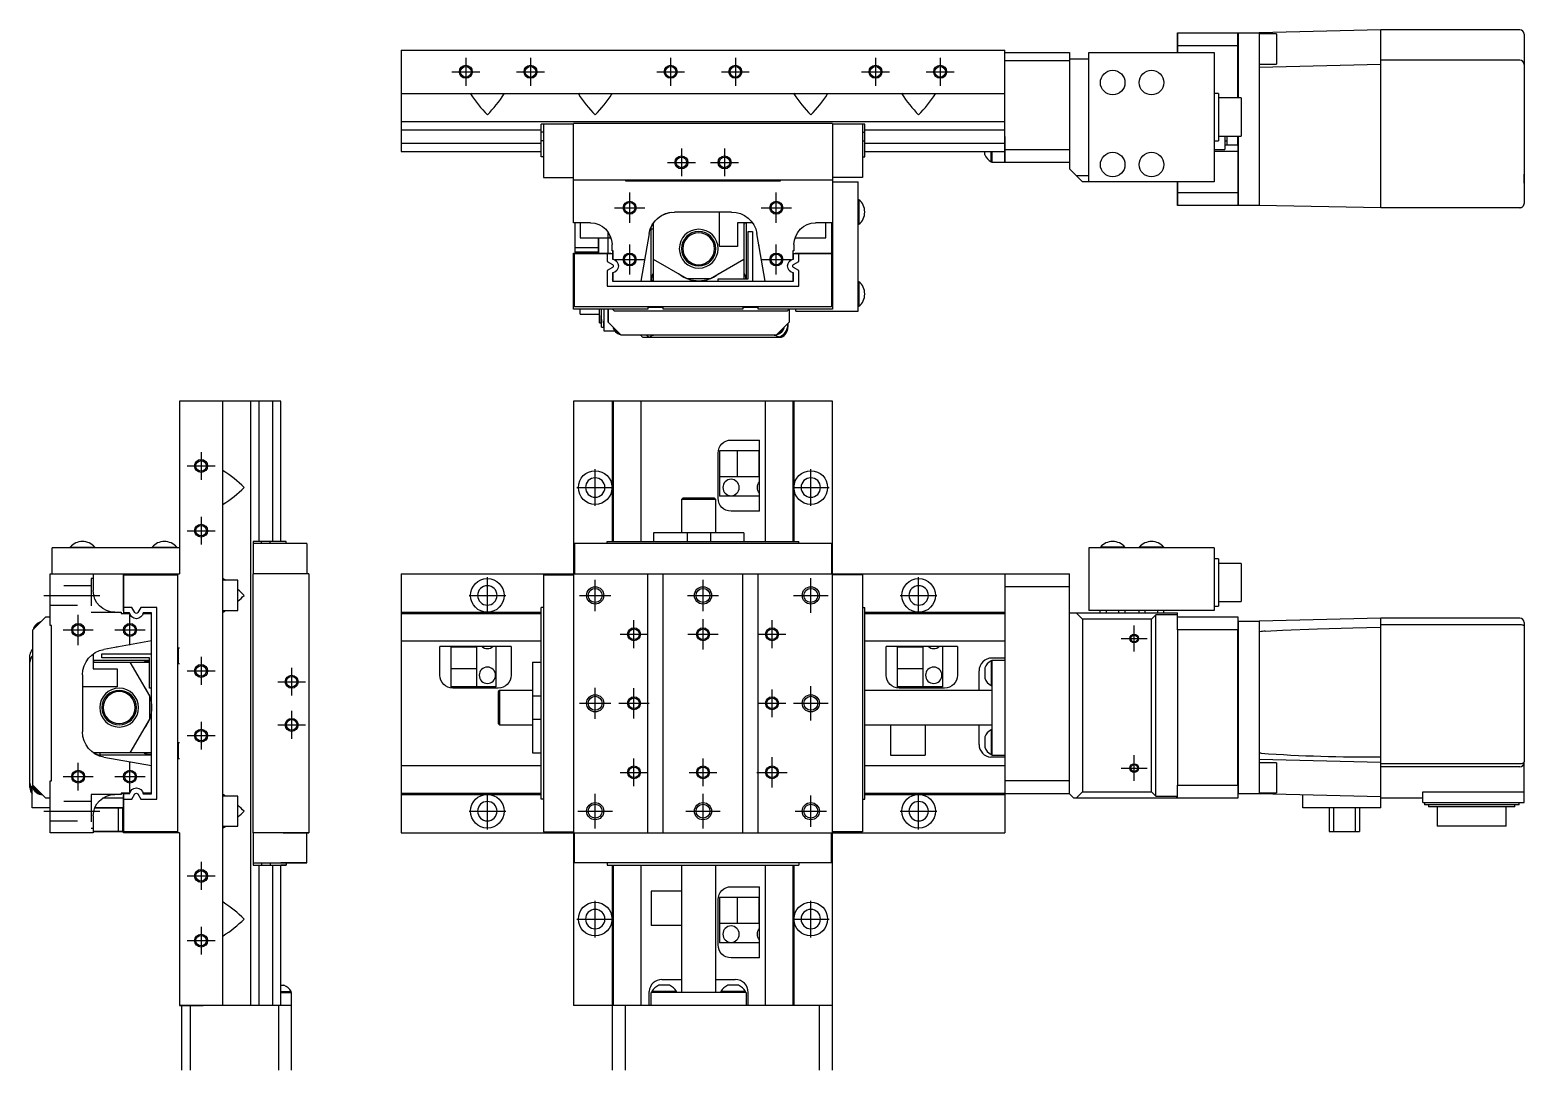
# Model space of a CAD drawing. Extents: x 0 to 713, y -8 to 446.
# Drawn here: x 0 to 346.5, y 205.3 to 446.3 of the extents above; entities that cross this region are included whole.
import ezdxf

# ---------------------------------------------------------------- set-up
doc = ezdxf.new("R2010")
doc.units = 0
doc.header["$LTSCALE"] = 0.5
doc.linetypes.add('CENTER', pattern=[50.8, 31.75, -6.35, 6.35, -6.35])
doc.linetypes.add('DASHED', pattern=[19.05, 12.7, -6.35])
for name, color, linetype in [('MSM_CENTER', 1, 'CENTER'), ('MSM_CONTINUOUS', 7, 'CONTINUOUS'), ('MSM_DASHED', 4, 'DASHED'), ('MSM_NARROW', 5, 'CONTINUOUS')]:
    doc.layers.add(name, color=color, linetype=linetype)

msp = doc.modelspace()

# ---------------------------------------------------------------- linework, layer by layer
at = {"layer": 'MSM_CENTER'}
for p, q in [((97.85, 436.62), (104.31, 436.62)), ((101.08, 439.85), (101.08, 433.4)), ((112.85, 436.62), (119.31, 436.62)), ((116.08, 439.85), (116.08, 433.4)), ((145.35, 436.62), (151.81, 436.62)), ((148.58, 439.85), (148.58, 433.4)), ((160.35, 436.62), (166.81, 436.62)), ((163.58, 439.85), (163.58, 433.4)), ((192.85, 436.62), (199.31, 436.62)), ((196.08, 439.85), (196.08, 433.4)), ((207.85, 436.62), (214.31, 436.62)), ((211.08, 439.85), (211.08, 433.4)), ((151.08, 418.85), (151.08, 412.4)), ((161.08, 418.85), (161.08, 412.4)), ((147.85, 415.62), (154.31, 415.62)), ((157.85, 415.62), (164.31, 415.62)), ((139.08, 401.62), (139.08, 408.62)), ((173.08, 401.62), (173.08, 408.62)), ((135.58, 405.12), (142.58, 405.12)), ((169.58, 405.12), (176.58, 405.12)), ((139.08, 389.62), (139.08, 396.62)), ((173.08, 389.62), (173.08, 396.62)), ((135.58, 393.12), (142.58, 393.12)), ((169.58, 393.12), (176.58, 393.12)), ((39.7, 348.51), (39.7, 342.05)), ((36.47, 345.28), (42.93, 345.28)), ((131.08, 336.03), (131.08, 344.53)), ((181.08, 336.03), (181.08, 344.53)), ((126.83, 340.28), (135.33, 340.28)), ((176.83, 340.28), (185.33, 340.28)), ((39.7, 333.51), (39.7, 327.05)), ((36.47, 330.28), (42.93, 330.28)), ((106.08, 311.03), (106.08, 319.53)), ((131.08, 311.66), (131.08, 318.9)), ((156.08, 311.66), (156.08, 318.9)), ((181.08, 311.28), (181.08, 319.28)), ((206.08, 311.03), (206.08, 319.53)), ((3.2, 315.28), (16.2, 315.28)), ((101.83, 315.28), (110.33, 315.28)), ((127.46, 315.28), (134.7, 315.28)), ((152.46, 315.28), (159.7, 315.28)), ((177.08, 315.28), (185.08, 315.28)), ((201.83, 315.28), (210.33, 315.28)), ((11.2, 303.78), (11.2, 310.78)), ((23.2, 303.78), (23.2, 310.78)), ((140.08, 303.05), (140.08, 309.51)), ((156.08, 302.78), (156.08, 309.78)), ((172.08, 303.05), (172.08, 309.51)), ((7.7, 307.28), (14.7, 307.28)), ((19.7, 307.28), (26.7, 307.28)), ((136.85, 306.28), (143.31, 306.28)), ((152.58, 306.28), (159.58, 306.28)), ((168.85, 306.28), (175.31, 306.28)), ((253.08, 305.28), (259.08, 305.28)), ((256.08, 302.28), (256.08, 308.28)), ((39.7, 301.01), (39.7, 294.55)), ((60.7, 298.51), (60.7, 292.05)), ((36.47, 297.78), (42.93, 297.78)), ((57.47, 295.28), (63.93, 295.28)), ((131.08, 286.66), (131.08, 293.9)), ((140.08, 286.78), (140.08, 293.78)), ((172.08, 287.05), (172.08, 293.51)), ((181.08, 286.28), (181.08, 294.28)), ((60.7, 288.51), (60.7, 282.05)), ((127.46, 290.28), (134.7, 290.28)), ((136.58, 290.28), (143.58, 290.28)), ((168.85, 290.28), (175.31, 290.28)), ((177.08, 290.28), (185.08, 290.28)), ((39.7, 286.01), (39.7, 279.55)), ((57.47, 285.28), (63.93, 285.28)), ((36.47, 282.78), (42.93, 282.78)), ((140.08, 271.05), (140.08, 277.51)), ((156.08, 271.05), (156.08, 277.51)), ((172.08, 270.78), (172.08, 277.78)), ((256.08, 272.28), (256.08, 278.28)), ((11.2, 270.05), (11.2, 276.51)), ((23.2, 269.78), (23.2, 276.78)), ((136.85, 274.28), (143.31, 274.28)), ((152.85, 274.28), (159.31, 274.28)), ((168.58, 274.28), (175.58, 274.28)), ((253.08, 275.28), (259.08, 275.28)), ((7.7, 273.28), (14.7, 273.28)), ((19.7, 273.28), (26.7, 273.28)), ((106.08, 261.03), (106.08, 269.53)), ((131.08, 261.28), (131.08, 269.28)), ((156.08, 261.28), (156.08, 269.28)), ((181.08, 261.66), (181.08, 268.9)), ((206.08, 261.03), (206.08, 269.53)), ((3.2, 265.28), (16.2, 265.28)), ((101.83, 265.28), (110.33, 265.28)), ((127.08, 265.28), (135.08, 265.28)), ((152.08, 265.28), (160.08, 265.28)), ((177.46, 265.28), (184.7, 265.28)), ((201.83, 265.28), (210.33, 265.28)), ((39.7, 253.51), (39.7, 247.05)), ((36.47, 250.28), (42.93, 250.28)), ((131.08, 236.03), (131.08, 244.53)), ((181.08, 236.03), (181.08, 244.53)), ((126.83, 240.28), (135.33, 240.28)), ((176.83, 240.28), (185.33, 240.28)), ((39.7, 238.51), (39.7, 232.05)), ((36.47, 235.28), (42.93, 235.28))]:
    msp.add_line(p, q, dxfattribs=at)
at = {"layer": 'MSM_CONTINUOUS'}
for p, q in [((266.08, 445.62), (266.08, 441.12)), ((266.08, 441.12), (266.08, 445.62)), ((266.08, 445.62), (280.08, 445.62)), ((280.08, 430.55), (280.08, 445.62)), ((280.08, 445.52), (280.18, 445.62)), ((280.18, 445.62), (280.18, 430.55)), ((280.18, 445.62), (285.08, 445.62)), ((313.28, 446.32), (285.08, 445.62)), ((285.08, 445.62), (285.08, 405.62)), ((289.08, 445.39), (285.08, 445.39)), ((289.08, 445.39), (289.08, 438.39)), ((313.28, 441.12), (313.28, 446.32)), ((345.48, 446.32), (313.28, 446.32)), ((346.48, 445.32), (346.48, 443.32)), ((86.08, 441.62), (226.08, 441.62)), ((86.08, 441.62), (86.08, 418.12)), ((226.08, 415.62), (226.08, 441.62)), ((226.08, 441.12), (241.08, 441.12)), ((241.08, 441.12), (241.08, 414.12)), ((245.58, 411.12), (245.58, 441.12)), ((245.58, 411.12), (245.58, 441.12)), ((245.58, 441.12), (274.58, 441.12)), ((280.08, 442.62), (266.08, 442.62)), ((274.58, 441.12), (274.58, 411.12)), ((289.08, 442.75), (289.08, 441.02)), ((313.28, 405.12), (313.28, 443.32)), ((346.48, 443.32), (346.48, 406.12)), ((241.08, 439.12), (226.08, 439.12)), ((241.08, 439.62), (245.58, 439.62)), ((285.08, 438.39), (289.08, 438.39)), ((313.28, 438.32), (285.08, 437.62)), ((345.48, 439.32), (313.28, 439.32)), ((86.08, 431.62), (226.08, 431.62)), ((102.34, 431.62), (102.18, 431.5)), ((109.82, 431.62), (109.98, 431.5)), ((127.34, 431.62), (127.18, 431.5)), ((134.82, 431.62), (134.98, 431.5)), ((177.34, 431.62), (177.18, 431.5)), ((184.82, 431.62), (184.98, 431.5)), ((202.34, 431.62), (202.18, 431.5)), ((209.82, 431.62), (209.98, 431.5)), ((226.08, 425.12), (226.08, 431.62)), ((275.58, 431.62), (274.58, 431.62)), ((275.58, 431.62), (275.58, 420.62)), ((280.88, 430.55), (275.58, 430.55)), ((280.88, 430.55), (280.88, 421.7)), ((86.08, 425.12), (226.08, 425.12)), ((86.08, 423.16), (118.58, 423.16)), ((118.58, 416.92), (118.58, 424.52)), ((126.08, 424.52), (118.58, 424.52)), ((119.08, 424.52), (119.08, 412.12)), ((186.08, 424.62), (126.08, 424.62)), ((126.08, 401.62), (126.08, 424.62)), ((186.08, 424.62), (186.08, 381.62)), ((193.58, 424.52), (186.08, 424.52)), ((193.08, 424.52), (193.08, 412.12)), ((193.58, 416.92), (193.58, 424.52)), ((193.58, 423.16), (226.08, 423.16)), ((226.08, 415.72), (226.08, 425.12)), ((86.08, 420.09), (118.58, 420.09)), ((119.08, 422.65), (118.58, 422.65)), ((119.08, 420.6), (118.58, 420.6)), ((193.08, 422.65), (193.58, 422.65)), ((193.08, 420.6), (193.58, 420.6)), ((193.58, 420.09), (226.08, 420.09)), ((226.08, 421.62), (226.08, 415.62)), ((274.58, 420.62), (275.58, 420.62)), ((275.58, 421.7), (280.88, 421.7)), ((277.08, 421.7), (277.08, 418.62)), ((277.08, 420.62), (277.58, 420.62)), ((277.08, 419.73), (280.08, 419.73)), ((277.58, 421.7), (277.58, 419.73)), ((280.08, 421.7), (280.08, 405.62)), ((280.08, 419.73), (280.08, 421.7)), ((280.18, 421.7), (280.18, 405.62)), ((86.08, 418.12), (118.58, 418.12)), ((119.08, 416.92), (118.58, 416.92)), ((193.08, 416.92), (193.58, 416.92)), ((193.58, 418.12), (226.08, 418.12)), ((221.43, 417.4), (221.43, 418.12)), ((222.88, 415.77), (222.88, 418.12)), ((222.88, 415.77), (223.08, 415.77)), ((223.08, 418.12), (223.08, 415.62)), ((223.08, 415.62), (223.08, 418.12)), ((226.08, 418.62), (241.08, 418.62)), ((274.58, 418.62), (277.08, 418.62)), ((280.08, 418.12), (274.58, 418.12)), ((241.08, 415.62), (223.08, 415.62)), ((241.08, 414.12), (244.08, 411.12)), ((242.58, 412.62), (245.58, 412.62)), ((346.48, 410.8), (346.48, 412.92)), ((119.08, 412.12), (126.08, 412.12)), ((126.08, 411.62), (186.08, 411.62)), ((138.08, 411.62), (138.08, 411.32)), ((138.08, 411.32), (174.08, 411.32)), ((138.33, 411.32), (138.33, 411.62)), ((140.83, 411.62), (140.83, 411.32)), ((169.33, 411.32), (169.33, 411.62)), ((171.83, 411.62), (171.83, 411.32)), ((174.08, 411.32), (174.08, 411.62)), ((193.08, 412.12), (186.08, 412.12)), ((186.08, 411.12), (192.08, 411.12)), ((192.08, 381.12), (192.08, 411.12)), ((274.58, 411.12), (244.08, 411.12)), ((266.08, 405.62), (266.08, 411.12)), ((266.08, 411.12), (266.08, 405.62)), ((192.24, 406.97), (192.08, 406.97)), ((192.24, 406.97), (192.24, 401.27)), ((266.08, 408.62), (280.08, 408.62)), ((280.08, 405.62), (266.08, 405.62)), ((280.18, 405.62), (280.08, 405.72)), ((285.08, 405.62), (280.18, 405.62)), ((313.28, 405.12), (285.08, 405.62)), ((346.12, 405.36), (346.15, 405.38)), ((346.15, 405.38), (346.17, 405.41)), ((346.17, 405.41), (346.2, 405.43)), ((346.2, 405.43), (346.22, 405.46)), ((346.22, 405.46), (346.24, 405.48)), ((346.24, 405.48), (346.26, 405.5)), ((346.26, 405.5), (346.28, 405.53)), ((346.28, 405.53), (346.3, 405.55)), ((346.3, 405.55), (346.31, 405.58)), ((346.31, 405.58), (346.34, 405.61)), ((346.34, 405.61), (346.36, 405.65)), ((346.36, 405.65), (346.38, 405.69)), ((346.38, 405.69), (346.39, 405.72)), ((346.39, 405.72), (346.41, 405.76)), ((346.41, 405.76), (346.42, 405.8)), ((346.42, 405.8), (346.44, 405.84)), ((346.44, 405.84), (346.45, 405.88)), ((346.45, 405.91), (346.46, 405.94)), ((346.45, 405.88), (346.45, 405.91)), ((346.46, 405.97), (346.47, 406)), ((346.46, 405.94), (346.46, 405.97)), ((346.47, 406.06), (346.48, 406.09)), ((346.47, 406.03), (346.47, 406.06)), ((346.47, 406), (346.47, 406.03)), ((346.48, 406.09), (346.48, 406.12)), ((346.48, 406.12), (346.48, 406.12)), ((162.67, 404.12), (149.49, 404.12)), ((159.88, 396.12), (159.88, 404.12)), ((345.48, 405.12), (313.28, 405.12)), ((345.48, 405.12), (345.5, 405.13)), ((345.5, 405.13), (345.53, 405.13)), ((345.53, 405.13), (345.58, 405.13)), ((345.58, 405.13), (345.63, 405.14)), ((345.63, 405.14), (345.68, 405.14)), ((345.68, 405.14), (345.72, 405.16)), ((345.72, 405.16), (345.76, 405.17)), ((345.76, 405.17), (345.8, 405.18)), ((345.8, 405.18), (345.84, 405.19)), ((345.84, 405.19), (345.87, 405.21)), ((345.87, 405.21), (345.9, 405.22)), ((345.9, 405.22), (345.93, 405.23)), ((345.93, 405.23), (345.96, 405.25)), ((345.96, 405.25), (345.99, 405.27)), ((345.99, 405.27), (346.02, 405.28)), ((346.02, 405.28), (346.04, 405.3)), ((346.04, 405.3), (346.07, 405.32)), ((346.07, 405.32), (346.09, 405.34)), ((346.09, 405.34), (346.12, 405.36)), ((129.98, 401.62), (126.08, 401.62)), ((126.38, 401.62), (126.38, 394.82)), ((127.58, 401.62), (127.58, 398.12)), ((134.08, 399.48), (134.08, 399.49)), ((134.08, 394.62), (134.08, 399.48)), ((134.58, 398.12), (134.58, 398.58)), ((143.58, 399.17), (141.63, 388.12)), ((144.08, 388.12), (144.08, 400.57)), ((144.58, 400.12), (144.08, 400.12)), ((144.58, 388.12), (144.58, 401.57)), ((164.08, 401.62), (164.08, 396.12)), ((167.54, 401.62), (164.08, 401.62)), ((165.58, 401.57), (165.58, 388.62)), ((166.08, 401.62), (166.08, 388.62)), ((166.58, 388.62), (166.58, 399.62)), ((166.58, 399.62), (167.58, 399.62)), ((167.58, 399.62), (167.58, 388.12)), ((170.52, 388.12), (168.58, 399.17)), ((186.08, 401.62), (182.18, 401.62)), ((184.58, 398.12), (184.58, 401.62)), ((185.98, 394.62), (185.98, 401.62)), ((192.08, 401.27), (192.24, 401.27)), ((131.88, 395.82), (126.38, 395.82)), ((127.58, 398.12), (134.58, 398.12)), ((131.88, 394.62), (131.88, 398.12)), ((131.88, 398.12), (131.88, 394.62)), ((134.98, 395.12), (134.98, 396.62)), ((135.28, 395.12), (134.98, 395.12)), ((135.08, 395.12), (135.08, 393.2)), ((135.28, 393.16), (135.28, 395.12)), ((164.08, 396.12), (159.88, 396.12)), ((169.08, 396.12), (169.08, 396.33)), ((169.11, 396.12), (169.08, 396.12)), ((177.18, 395.12), (176.88, 395.12)), ((176.88, 395.12), (176.88, 393.16)), ((177.18, 396.62), (177.18, 395.12)), ((177.58, 398.12), (184.58, 398.12)), ((126.08, 381.62), (126.08, 394.62)), ((126.08, 394.62), (134.68, 394.62)), ((126.28, 382.12), (126.28, 394.52)), ((126.28, 394.52), (135.08, 394.52)), ((131.88, 394.82), (126.38, 394.82)), ((127.58, 394.82), (127.58, 394.62)), ((127.58, 394.62), (127.58, 394.82)), ((133.88, 394.52), (133.88, 392.65)), ((133.88, 392.65), (135.07, 391.96)), ((134.68, 394.62), (134.68, 394.52)), ((152.37, 388.62), (144.58, 393.12)), ((165.58, 393.12), (157.78, 388.62)), ((177.08, 393.2), (177.08, 394.52)), ((177.08, 394.52), (185.88, 394.52)), ((177.08, 391.96), (178.28, 392.65)), ((177.48, 394.52), (177.48, 394.62)), ((177.48, 394.62), (186.08, 394.62)), ((178.28, 392.65), (178.28, 394.52)), ((185.88, 394.52), (185.88, 382.12)), ((135.07, 391.29), (133.88, 390.6)), ((133.88, 390.6), (133.88, 386.92)), ((135.08, 390.05), (135.08, 388.12)), ((135.28, 388.42), (135.08, 388.62)), ((135.08, 388.12), (177.08, 388.12)), ((135.28, 388.12), (135.28, 390.09)), ((157.78, 388.62), (152.37, 388.62)), ((159.58, 388.12), (159.58, 388.62)), ((159.58, 388.62), (166.58, 388.62)), ((176.88, 390.09), (176.88, 388.12)), ((178.28, 390.6), (177.08, 391.29)), ((177.08, 388.12), (177.08, 390.05)), ((178.28, 386.92), (178.28, 390.6)), ((133.88, 386.92), (178.28, 386.92)), ((192.24, 387.97), (192.08, 387.97)), ((192.24, 387.97), (192.24, 382.27)), ((143.28, 381.62), (126.08, 381.62)), ((185.88, 382.12), (126.28, 382.12)), ((127.58, 380.45), (127.58, 381.62)), ((132.08, 380.18), (132.08, 381.62)), ((132.08, 378.45), (132.08, 381.62)), ((132.58, 379.2), (132.58, 381.62)), ((132.58, 377.45), (132.58, 381.62)), ((133.08, 381.62), (133.08, 376.62)), ((133.08, 381.62), (133.08, 378.83)), ((134.08, 378.62), (134.08, 381.62)), ((134.08, 381.62), (134.08, 378.62)), ((135.58, 381.12), (135.08, 381.62)), ((135.58, 381.12), (135.08, 381.62)), ((175.58, 381.12), (135.58, 381.12)), ((143.28, 381.97), (143.28, 381.62)), ((146.88, 381.97), (143.28, 381.97)), ((146.88, 381.62), (146.88, 381.97)), ((165.28, 381.62), (146.88, 381.62)), ((165.28, 381.97), (165.28, 381.62)), ((168.88, 381.97), (165.28, 381.97)), ((168.88, 381.62), (168.88, 381.97)), ((186.08, 381.62), (168.88, 381.62)), ((176.08, 381.62), (175.58, 381.12)), ((176.08, 381.62), (176.08, 378.62)), ((177.58, 381.12), (177.58, 381.62)), ((177.58, 381.12), (192.08, 381.12)), ((192.08, 382.27), (192.24, 382.27)), ((127.58, 380.45), (132.08, 380.45)), ((132.08, 380.18), (132.08, 378.51)), ((132.08, 378.45), (132.58, 378.45)), ((132.58, 379.2), (132.58, 378.45)), ((133.08, 377.45), (133.08, 378.83)), ((134.08, 378.62), (137.08, 375.62)), ((135.28, 377.42), (134.08, 378.62)), ((173.08, 375.62), (176.08, 378.62)), ((175.78, 378.32), (175.78, 377.42)), ((132.58, 377.45), (133.08, 377.45)), ((133.08, 376.62), (135.58, 376.62)), ((135.28, 377.42), (136.87, 375.83)), ((137.08, 375.62), (136.87, 375.83)), ((173.08, 375.62), (137.08, 375.62)), ((142.13, 375.12), (174.26, 375.12)), ((143.66, 375.12), (143.75, 375.2)), ((143.75, 375.2), (144.18, 375.51)), ((144.18, 375.51), (144.26, 375.54)), ((144.26, 375.54), (144.32, 375.57)), ((144.32, 375.57), (144.37, 375.59)), ((144.37, 375.59), (144.41, 375.6)), ((144.41, 375.6), (144.44, 375.61)), ((144.44, 375.61), (144.46, 375.61)), ((144.46, 375.61), (144.48, 375.62)), ((144.48, 375.62), (144.5, 375.62)), ((144.5, 375.62), (144.52, 375.62)), ((144.52, 375.62), (144.53, 375.62)), ((144.53, 375.62), (144.54, 375.62)), ((144.54, 375.62), (144.54, 375.62)), ((144.54, 375.62), (144.54, 375.62)), ((144.54, 375.62), (144.55, 375.62)), ((144.55, 375.62), (144.55, 375.62)), ((144.55, 375.62), (144.55, 375.62)), ((144.55, 375.62), (144.56, 375.62)), ((144.56, 375.62), (144.56, 375.62)), ((144.56, 375.62), (144.56, 375.62)), ((144.56, 375.62), (144.56, 375.62)), ((144.56, 375.62), (144.56, 375.62)), ((144.56, 375.62), (144.56, 375.62)), ((144.56, 375.62), (144.57, 375.62)), ((144.57, 375.62), (144.57, 375.62)), ((144.57, 375.62), (144.57, 375.62)), ((144.57, 375.62), (144.57, 375.62)), ((144.57, 375.62), (144.57, 375.62)), ((144.57, 375.62), (144.57, 375.62)), ((144.57, 375.62), (144.57, 375.62)), ((144.57, 375.62), (144.57, 375.62)), ((144.57, 375.62), (144.57, 375.62)), ((144.57, 375.62), (144.57, 375.62)), ((144.57, 375.62), (144.57, 375.62)), ((144.57, 375.62), (144.57, 375.62)), ((144.57, 375.62), (144.57, 375.62)), ((144.57, 375.62), (144.57, 375.62)), ((144.57, 375.62), (144.57, 375.62)), ((144.57, 375.62), (144.57, 375.62)), ((144.57, 375.62), (144.58, 375.62)), ((144.58, 375.62), (144.58, 375.62)), ((144.58, 375.62), (144.58, 375.62)), ((172.58, 375.62), (172.58, 375.62)), ((172.58, 375.62), (172.58, 375.62)), ((172.58, 375.62), (172.58, 375.62)), ((172.58, 375.62), (172.58, 375.62)), ((172.58, 375.62), (172.58, 375.62)), ((172.58, 375.62), (172.58, 375.62)), ((172.58, 375.62), (172.58, 375.62)), ((172.58, 375.62), (172.58, 375.62)), ((172.58, 375.62), (172.58, 375.62)), ((172.58, 375.62), (172.59, 375.62)), ((172.59, 375.62), (172.59, 375.62)), ((172.59, 375.62), (172.59, 375.62)), ((172.59, 375.62), (172.59, 375.62)), ((172.59, 375.62), (172.59, 375.62)), ((172.59, 375.62), (172.59, 375.62)), ((172.59, 375.62), (172.59, 375.62)), ((172.59, 375.62), (172.59, 375.62)), ((172.59, 375.62), (172.59, 375.62)), ((172.59, 375.62), (172.6, 375.62)), ((172.6, 375.62), (172.6, 375.62)), ((172.6, 375.62), (172.6, 375.62)), ((172.6, 375.62), (172.6, 375.62)), ((172.6, 375.62), (172.6, 375.62)), ((172.6, 375.62), (172.61, 375.62)), ((172.61, 375.62), (172.61, 375.62)), ((172.61, 375.62), (172.61, 375.62)), ((172.61, 375.62), (172.61, 375.62)), ((172.61, 375.62), (172.62, 375.62)), ((172.62, 375.62), (172.62, 375.62)), ((172.62, 375.62), (172.63, 375.62)), ((172.63, 375.62), (172.64, 375.62)), ((172.64, 375.62), (172.66, 375.62)), ((172.66, 375.62), (172.68, 375.62)), ((172.68, 375.62), (172.72, 375.61)), ((172.72, 375.61), (172.75, 375.61)), ((172.75, 375.61), (172.79, 375.6)), ((172.79, 375.6), (173.02, 375.53)), ((173.02, 375.53), (173.31, 375.39)), ((173.31, 375.39), (173.53, 375.24)), ((173.53, 375.24), (173.69, 375.12)), ((34.7, 360.28), (34.7, 320.28)), ((58.2, 360.28), (34.7, 360.28)), ((44.7, 360.28), (44.7, 220.28)), ((51.2, 220.28), (51.2, 360.28)), ((53.16, 327.78), (53.16, 360.28)), ((56.24, 360.28), (56.24, 327.78)), ((58.2, 327.78), (58.2, 360.28)), ((126.08, 360.28), (126.08, 220.28)), ((186.08, 360.28), (126.08, 360.28)), ((134.98, 360.28), (134.98, 327.78)), ((135.28, 360.28), (135.28, 327.78)), ((141.63, 360.28), (141.63, 327.78)), ((170.52, 360.28), (170.52, 327.78)), ((176.88, 360.28), (176.88, 327.78)), ((177.18, 360.28), (177.18, 327.78)), ((186.08, 205.28), (186.08, 360.28)), ((162.58, 351.28), (169.2, 351.28)), ((169.2, 334.78), (169.2, 351.28)), ((159.58, 337.78), (159.58, 348.28)), ((169.2, 348.78), (159.88, 348.78)), ((159.88, 348.78), (159.88, 338.28)), ((164.08, 342.78), (164.08, 348.78)), ((169.08, 342.78), (169.08, 348.78)), ((44.7, 344.02), (44.83, 344.18)), ((169.2, 342.78), (159.88, 342.78)), ((44.7, 336.54), (44.83, 336.38)), ((151.38, 337.78), (151.08, 337.48)), ((159.08, 337.48), (151.08, 337.48)), ((151.08, 337.48), (151.08, 329.78)), ((158.78, 337.78), (151.38, 337.78)), ((159.08, 337.48), (158.78, 337.78)), ((159.08, 329.78), (159.08, 337.48)), ((169.2, 338.28), (159.88, 338.28)), ((169.2, 334.78), (162.58, 334.78)), ((144.58, 329.78), (144.58, 327.78)), ((165.58, 329.78), (144.58, 329.78)), ((152.37, 329.78), (152.37, 327.78)), ((157.78, 329.78), (157.78, 327.78)), ((165.58, 329.78), (165.58, 327.78)), ((34.7, 326.28), (5.2, 326.28)), ((5.2, 320.28), (5.2, 326.28)), ((9.35, 326.44), (15.05, 326.44)), ((9.35, 326.44), (9.35, 326.28)), ((15.05, 326.28), (15.05, 326.44)), ((28.35, 326.44), (34.05, 326.44)), ((28.35, 326.44), (28.35, 326.28)), ((34.05, 326.28), (34.05, 326.44)), ((51.8, 327.78), (51.8, 320.28)), ((59.4, 327.78), (51.8, 327.78)), ((64.2, 327.28), (51.8, 327.28)), ((53.68, 327.28), (53.68, 327.78)), ((55.72, 327.28), (55.72, 327.78)), ((59.4, 327.28), (59.4, 327.78)), ((64.2, 327.28), (64.2, 320.28)), ((126.28, 327.28), (126.28, 320.28)), ((185.88, 327.28), (126.28, 327.28)), ((133.88, 327.78), (178.28, 327.78)), ((133.88, 327.28), (133.88, 327.78)), ((178.28, 327.28), (178.28, 327.78)), ((185.88, 327.28), (185.88, 320.28)), ((274.58, 326.28), (245.58, 326.28)), ((245.58, 326.28), (245.58, 311.78)), ((253.93, 326.44), (248.23, 326.44)), ((248.23, 326.44), (248.23, 326.28)), ((253.93, 326.28), (253.93, 326.44)), ((262.93, 326.44), (257.23, 326.44)), ((257.23, 326.44), (257.23, 326.28)), ((262.93, 326.28), (262.93, 326.44)), ((274.58, 326.28), (274.58, 311.78)), ((275.58, 323.78), (274.58, 323.78)), ((275.58, 323.78), (275.58, 312.78)), ((280.88, 322.71), (275.58, 322.71)), ((280.88, 322.71), (280.88, 313.86)), ((4.7, 320.28), (34.7, 320.28)), ((4.7, 308.28), (4.7, 320.28)), ((14.7, 320.28), (14.7, 316.38)), ((21.7, 311.68), (21.7, 320.28)), ((21.8, 311.28), (21.8, 320.08)), ((21.8, 320.08), (34.2, 320.08)), ((34.2, 320.08), (34.2, 260.48)), ((44.7, 319.02), (44.83, 319.18)), ((48.2, 318.78), (44.7, 318.78)), ((48.2, 311.78), (48.2, 318.78)), ((51.7, 320.28), (51.7, 260.28)), ((64.7, 320.28), (51.7, 320.28)), ((64.7, 320.28), (64.7, 260.28)), ((86.08, 320.28), (86.08, 260.28)), ((86.08, 320.28), (241.08, 320.28)), ((119.08, 320.08), (126.08, 320.08)), ((119.08, 320.08), (119.08, 260.48)), ((143.28, 260.28), (143.28, 320.28)), ((146.88, 260.28), (146.88, 320.28)), ((165.28, 260.28), (165.28, 320.28)), ((168.88, 260.28), (168.88, 320.28)), ((193.08, 320.08), (186.08, 320.08)), ((193.08, 320.08), (193.08, 260.48)), ((226.08, 320.28), (226.08, 260.28)), ((241.08, 311.28), (241.08, 320.28)), ((241.08, 317.28), (226.08, 317.28)), ((23.67, 312.48), (21.8, 312.48)), ((24.36, 311.29), (23.67, 312.48)), ((25.73, 312.48), (25.04, 311.29)), ((29.4, 312.48), (25.73, 312.48)), ((29.4, 268.08), (29.4, 312.48)), ((118.58, 268.08), (118.58, 312.48)), ((119.08, 312.48), (118.58, 312.48)), ((193.08, 312.48), (193.58, 312.48)), ((193.58, 268.08), (193.58, 312.48)), ((274.58, 312.78), (275.58, 312.78)), ((275.58, 313.86), (280.88, 313.86)), ((3.7, 310.28), (0.7, 307.28)), ((3.7, 310.28), (4.7, 310.28)), ((19.7, 311.38), (21.2, 311.38)), ((21.2, 311.38), (21.2, 311.08)), ((21.2, 311.08), (23.16, 311.08)), ((21.8, 311.68), (21.7, 311.68)), ((23.12, 311.28), (21.8, 311.28)), ((26.24, 311.08), (28.2, 311.08)), ((28.2, 311.28), (26.28, 311.28)), ((28.2, 269.28), (28.2, 311.28)), ((44.7, 311.78), (48.2, 311.78)), ((44.7, 311.54), (44.83, 311.38)), ((86.08, 311.38), (118.58, 311.38)), ((86.08, 311.08), (118.58, 311.08)), ((193.58, 311.38), (226.08, 311.38)), ((193.58, 311.08), (226.08, 311.08)), ((241.08, 269.28), (241.08, 311.28)), ((241.08, 311.28), (258.63, 311.28)), ((242.58, 311.28), (244.08, 309.78)), ((244.08, 309.78), (244.08, 269.78)), ((260.08, 309.78), (244.08, 309.78)), ((274.58, 311.78), (245.58, 311.78)), ((248.19, 311.28), (248.19, 311.78)), ((249.63, 311.28), (249.63, 311.78)), ((252.52, 311.28), (252.52, 311.78)), ((253.96, 311.28), (253.96, 311.78)), ((257.19, 311.28), (257.19, 311.78)), ((258.63, 311.28), (258.63, 311.78)), ((258.63, 311.28), (261.52, 311.28)), ((261.08, 310.78), (260.08, 309.78)), ((260.08, 269.78), (260.08, 309.78)), ((261.08, 268.78), (261.08, 310.78)), ((266.08, 310.78), (261.08, 310.78)), ((261.52, 311.28), (261.52, 311.78)), ((261.52, 311.28), (266.08, 311.28)), ((262.96, 311.28), (262.96, 311.78)), ((266.08, 307.28), (266.08, 311.28)), ((266.08, 310.28), (280.08, 310.28)), ((280.08, 310.28), (280.08, 307.28)), ((280.18, 309.28), (280.08, 309.18)), ((280.18, 309.28), (280.18, 306.78)), ((280.18, 309.28), (285.08, 309.28)), ((313.28, 309.98), (285.08, 309.28)), ((285.08, 309.28), (285.08, 306.78)), ((345.48, 309.98), (313.28, 309.98)), ((313.28, 307.9), (313.28, 309.98)), ((345.48, 308.46), (313.28, 308.46)), ((346.28, 308.38), (346.39, 308.33)), ((346.48, 308.98), (346.48, 308.23)), ((0.7, 271.28), (0.7, 307.28)), ((5, 308.28), (4.7, 308.28)), ((5, 272.28), (5, 308.28)), ((266.08, 307.28), (266.08, 271.28)), ((280.08, 307.28), (266.08, 307.28)), ((280.08, 271.28), (280.08, 307.28)), ((280.18, 306.78), (280.18, 271.78)), ((285.08, 306.78), (285.18, 306.84)), ((285.08, 306.78), (285.08, 278.78)), ((286.4, 307), (290.47, 307.23)), ((290.47, 307.23), (298.6, 307.51)), ((298.6, 307.51), (306.73, 307.74)), ((306.73, 307.74), (313.28, 307.9)), ((313.28, 277.87), (313.28, 307.9)), ((346.39, 308.33), (346.47, 308.26)), ((346.47, 308.26), (346.48, 308.23)), ((346.48, 308.23), (346.48, 276.68)), ((0, 270.78), (0, 301.48)), ((14.7, 301.75), (14.7, 298.28)), ((16.7, 301.78), (28.2, 301.78)), ((16.7, 300.78), (16.7, 301.78)), ((28.2, 304.73), (17.16, 302.78)), ((20.2, 303.28), (19.99, 303.28)), ((20.2, 303.32), (20.2, 303.28)), ((34.7, 303.08), (34.35, 303.08)), ((34.35, 303.08), (34.35, 299.48)), ((86.08, 304.73), (118.58, 304.73)), ((111.58, 303.41), (95.08, 303.41)), ((95.08, 296.78), (95.08, 303.41)), ((97.58, 303.41), (97.58, 294.08)), ((103.58, 303.28), (97.58, 303.28)), ((103.58, 303.41), (103.58, 294.08)), ((108.08, 303.41), (108.08, 294.08)), ((111.58, 303.41), (111.58, 296.78)), ((193.58, 304.73), (226.08, 304.73)), ((215.08, 303.41), (198.58, 303.41)), ((198.58, 296.78), (198.58, 303.41)), ((201.08, 303.41), (201.08, 294.08)), ((207.08, 303.28), (201.08, 303.28)), ((207.08, 303.41), (207.08, 294.08)), ((211.58, 303.41), (211.58, 294.08)), ((215.08, 303.41), (215.08, 296.78)), ((14.7, 300.28), (27.7, 300.28)), ((14.7, 298.28), (20.2, 298.28)), ((14.75, 299.78), (27.7, 299.78)), ((27.7, 300.78), (16.7, 300.78)), ((20.2, 298.28), (20.2, 294.08)), ((23.2, 299.78), (27.7, 291.99)), ((27.7, 293.78), (27.7, 300.78)), ((34.35, 299.48), (34.7, 299.48)), ((103.58, 298.28), (97.58, 298.28)), ((116.58, 299.78), (116.58, 278.78)), ((116.58, 299.78), (118.58, 299.78)), ((207.08, 298.28), (201.08, 298.28)), ((221.43, 298.49), (221.43, 296.07)), ((222.88, 300.14), (222.88, 294.42)), ((223.08, 300.14), (222.88, 300.14)), ((226.08, 300.77), (223.08, 300.77)), ((223.08, 300.28), (223.08, 278.28)), ((223.08, 300.28), (226.08, 300.28)), ((12.2, 296.87), (12.2, 283.69)), ((220.08, 293.28), (220.08, 297.77)), ((20.2, 294.08), (12.2, 294.08)), ((28.2, 293.78), (27.7, 293.78)), ((27.7, 291.99), (27.7, 286.58)), ((108.08, 294.08), (97.58, 294.08)), ((108.58, 293.78), (98.08, 293.78)), ((108.88, 293.28), (108.58, 292.98)), ((108.58, 292.98), (108.58, 285.58)), ((108.88, 293.28), (108.88, 285.28)), ((116.58, 293.28), (108.88, 293.28)), ((116.58, 291.99), (118.58, 291.99)), ((223.08, 293.28), (193.58, 293.28)), ((211.58, 294.08), (201.08, 294.08)), ((212.08, 293.78), (201.58, 293.78)), ((222.88, 294.42), (223.08, 294.42)), ((27.7, 286.58), (23.2, 278.78)), ((108.58, 285.58), (108.88, 285.28)), ((108.88, 285.28), (116.58, 285.28)), ((116.58, 286.58), (118.58, 286.58)), ((193.58, 285.28), (223.08, 285.28)), ((199.58, 285.28), (199.58, 278.28)), ((207.58, 285.28), (207.58, 278.28)), ((220.08, 280.77), (220.08, 285.28)), ((222.88, 284.14), (222.88, 278.42)), ((223.08, 284.14), (222.88, 284.14)), ((34.7, 281.08), (34.35, 281.08)), ((34.35, 281.08), (34.35, 277.48)), ((221.43, 282.49), (221.43, 280.07)), ((28.2, 278.78), (14.75, 278.78)), ((28.2, 278.28), (15.75, 278.28)), ((16.2, 278.78), (16.2, 278.28)), ((17.16, 277.78), (28.2, 275.84)), ((34.35, 277.48), (34.7, 277.48)), ((116.58, 278.78), (118.58, 278.78)), ((199.58, 278.28), (207.58, 278.28)), ((222.88, 278.42), (223.08, 278.42)), ((223.08, 278.28), (226.08, 278.28)), ((226.08, 277.77), (223.08, 277.77)), ((285.08, 278.78), (285.08, 269.28)), ((285.09, 278.76), (285.08, 278.78)), ((313.28, 276.58), (285.08, 277.28)), ((285.19, 278.73), (285.09, 278.76)), ((285.34, 278.71), (285.19, 278.73)), ((285.48, 278.69), (285.34, 278.71)), ((313.28, 266.08), (313.28, 277.87)), ((86.08, 275.84), (118.58, 275.84)), ((193.58, 275.84), (226.08, 275.84)), ((289.08, 276.52), (285.08, 276.52)), ((289.08, 276.52), (289.08, 269.52)), ((313.28, 276.33), (345.48, 276.33)), ((345.48, 275.58), (313.28, 275.58)), ((346.27, 276.45), (346.37, 276.5)), ((346.37, 276.5), (346.44, 276.57)), ((346.44, 276.57), (346.48, 276.66)), ((346.48, 267.28), (346.48, 276.68)), ((346.48, 276.66), (346.48, 276.68)), ((0.5, 266.08), (0.5, 271.14)), ((0.7, 271.28), (3.7, 268.28)), ((0.91, 271.08), (2.49, 269.49)), ((4.7, 260.28), (4.7, 272.28)), ((4.7, 272.28), (5, 272.28)), ((241.08, 272.28), (226.08, 272.28)), ((266.08, 271.28), (280.08, 271.28)), ((266.08, 268.28), (266.08, 271.28)), ((280.08, 271.28), (280.08, 268.28)), ((280.18, 271.78), (280.18, 269.28)), ((4.7, 268.28), (3.7, 268.28)), ((16.84, 268.28), (16.84, 268.28)), ((21.7, 268.28), (16.84, 268.28)), ((21.2, 269.18), (19.7, 269.18)), ((21.2, 269.48), (21.2, 269.18)), ((23.16, 269.48), (21.2, 269.48)), ((23.12, 269.28), (21.2, 269.28)), ((21.7, 260.28), (21.7, 268.88)), ((21.7, 268.88), (21.8, 268.88)), ((21.8, 260.48), (21.8, 269.28)), ((21.8, 268.08), (23.67, 268.08)), ((23.67, 268.08), (24.36, 269.28)), ((25.04, 269.28), (25.73, 268.08)), ((25.73, 268.08), (29.4, 268.08)), ((28.2, 269.48), (26.24, 269.48)), ((26.28, 269.28), (28.2, 269.28)), ((27.9, 269.48), (27.7, 269.28)), ((44.7, 269.02), (44.83, 269.18)), ((48.2, 268.78), (44.7, 268.78)), ((48.2, 261.78), (48.2, 268.78)), ((86.08, 269.48), (118.58, 269.48)), ((86.08, 269.18), (118.58, 269.18)), ((119.08, 268.08), (118.58, 268.08)), ((193.08, 268.08), (193.58, 268.08)), ((193.58, 269.48), (226.08, 269.48)), ((193.58, 269.18), (226.08, 269.18)), ((241.08, 269.28), (226.08, 269.28)), ((241.08, 269.28), (242.08, 268.28)), ((242.58, 268.28), (242.08, 268.28)), ((244.08, 269.78), (242.58, 268.28)), ((265.98, 268.28), (242.58, 268.28)), ((244.08, 269.78), (260.08, 269.78)), ((260.08, 269.78), (261.08, 268.78)), ((261.08, 268.78), (265.98, 268.78)), ((265.98, 268.78), (266.08, 268.92)), ((265.98, 268.28), (265.98, 268.78)), ((266.08, 268.38), (265.98, 268.28)), ((280.08, 268.28), (266.08, 268.28)), ((280.08, 269.38), (280.18, 269.28)), ((285.08, 269.28), (280.18, 269.28)), ((285.08, 269.52), (289.08, 269.52)), ((313.28, 268.58), (285.08, 269.28)), ((295.13, 266.08), (295.13, 269.03)), ((322.98, 268.28), (313.28, 268.28)), ((322.98, 267.28), (322.98, 269.78)), ((322.98, 269.78), (325.98, 269.78)), ((322.98, 267.28), (325.98, 267.28)), ((323.34, 267.28), (323.34, 266.78)), ((325.98, 269.78), (344.83, 269.78)), ((325.98, 267.28), (344.83, 267.28)), ((344.83, 269.78), (346.48, 269.78)), ((344.83, 267.28), (346.48, 267.28)), ((345.33, 266.78), (345.33, 267.28)), ((4.7, 266.08), (0.5, 266.08)), ((4.7, 266.08), (0.5, 266.08)), ((14.7, 264.18), (14.7, 260.28)), ((21.7, 266.08), (15.08, 266.08)), ((15.08, 266.08), (21.7, 266.08)), ((20.5, 266.08), (20.5, 260.58)), ((21.5, 266.08), (21.5, 260.58)), ((296.13, 266.08), (295.13, 266.08)), ((312.28, 266.08), (296.13, 266.08)), ((301.28, 266.08), (301.28, 260.58)), ((302.28, 266.08), (302.28, 260.58)), ((307.28, 266.08), (307.28, 260.58)), ((308.28, 266.08), (308.28, 260.58)), ((313.28, 266.08), (312.28, 266.08)), ((323.42, 266.78), (323.34, 266.78)), ((326.05, 266.78), (323.42, 266.78)), ((324.34, 266.78), (324.34, 266.28)), ((324.4, 266.28), (324.34, 266.28)), ((327.04, 266.28), (324.4, 266.28)), ((345.33, 266.78), (326.05, 266.78)), ((326.34, 266.28), (326.34, 261.78)), ((344.33, 266.28), (327.04, 266.28)), ((342.33, 261.78), (342.33, 266.28)), ((344.33, 266.28), (344.33, 266.78)), ((14.7, 260.28), (4.7, 260.28)), ((21.5, 260.58), (14.7, 260.58)), ((14.7, 260.58), (21.5, 260.58)), ((21.5, 261.78), (21.7, 261.78)), ((34.7, 260.28), (21.7, 260.28)), ((34.2, 260.48), (21.8, 260.48)), ((34.7, 260.28), (34.7, 220.28)), ((44.7, 261.78), (48.2, 261.78)), ((44.7, 261.54), (44.83, 261.38)), ((64.7, 260.28), (51.7, 260.28)), ((51.8, 260.28), (51.8, 252.78)), ((58.7, 260.28), (64.7, 260.28)), ((64.2, 253.28), (64.2, 260.28)), ((64.7, 260.28), (64.35, 260.28)), ((86.08, 260.28), (226.08, 260.28)), ((119.08, 260.48), (126.08, 260.48)), ((126.28, 253.28), (126.28, 260.28)), ((185.88, 253.28), (185.88, 260.28)), ((193.08, 260.48), (186.08, 260.48)), ((301.28, 260.58), (302.28, 260.58)), ((302.28, 260.58), (307.28, 260.58)), ((307.28, 260.58), (308.28, 260.58)), ((342.33, 261.78), (326.34, 261.78)), ((51.8, 253.28), (64.2, 253.28)), ((53.68, 253.28), (53.68, 252.78)), ((55.72, 253.28), (55.72, 252.78)), ((64.2, 253.28), (58.2, 253.28)), ((59.4, 253.28), (59.4, 252.78)), ((185.88, 253.28), (126.28, 253.28)), ((133.88, 253.28), (133.88, 252.78)), ((178.28, 253.28), (178.28, 252.78)), ((51.8, 252.78), (59.4, 252.78)), ((53.16, 220.28), (53.16, 252.78)), ((56.24, 252.78), (56.24, 220.28)), ((58.2, 220.28), (58.2, 252.78)), ((59.4, 252.78), (58.2, 252.78)), ((133.88, 252.78), (178.28, 252.78)), ((134.98, 252.78), (134.98, 220.28)), ((135.28, 252.78), (135.28, 220.28)), ((141.63, 252.78), (141.63, 220.28)), ((151.08, 252.78), (151.08, 223.28)), ((159.08, 223.28), (159.08, 252.78)), ((170.52, 252.78), (170.52, 220.28)), ((176.88, 252.78), (176.88, 220.28)), ((177.18, 252.78), (177.18, 220.28)), ((144.08, 246.78), (144.08, 238.78)), ((151.08, 246.78), (144.08, 246.78)), ((162.58, 247.78), (169.2, 247.78)), ((169.2, 231.28), (169.2, 247.78)), ((44.7, 244.02), (44.83, 244.18)), ((159.58, 234.28), (159.58, 244.78)), ((169.2, 245.28), (159.88, 245.28)), ((159.88, 245.28), (159.88, 234.78)), ((164.08, 239.28), (164.08, 245.28)), ((169.08, 239.28), (169.08, 245.28)), ((169.2, 239.28), (159.88, 239.28)), ((44.7, 236.54), (44.83, 236.38)), ((151.08, 238.78), (144.08, 238.78)), ((169.2, 234.78), (159.88, 234.78)), ((169.2, 231.28), (162.58, 231.28)), ((146.57, 226.28), (151.08, 226.28)), ((159.08, 226.28), (163.57, 226.28)), ((58.2, 224.93), (58.92, 224.93)), ((58.2, 223.48), (60.55, 223.48)), ((58.2, 223.28), (60.7, 223.28)), ((60.55, 223.28), (60.55, 223.48)), ((60.7, 205.28), (60.7, 223.28)), ((143.57, 220.28), (143.57, 223.28)), ((144.08, 220.28), (144.08, 223.28)), ((166.08, 223.28), (144.08, 223.28)), ((149.94, 223.48), (144.22, 223.48)), ((144.22, 223.48), (144.22, 223.28)), ((148.29, 224.93), (145.87, 224.93)), ((149.94, 223.28), (149.94, 223.48)), ((165.94, 223.48), (160.22, 223.48)), ((160.22, 223.48), (160.22, 223.28)), ((164.29, 224.93), (161.87, 224.93)), ((165.94, 223.28), (165.94, 223.48)), ((166.08, 223.28), (166.08, 220.28)), ((166.57, 220.28), (166.57, 223.28)), ((60.7, 220.28), (34.7, 220.28)), ((34.7, 220.28), (35.2, 220.28)), ((35.2, 220.28), (40.2, 220.28)), ((35.2, 205.28), (35.2, 220.28)), ((37.2, 220.28), (37.2, 205.28)), ((57.7, 205.28), (57.7, 220.28)), ((186.08, 220.28), (126.08, 220.28)), ((135.08, 205.28), (135.08, 220.28)), ((138.08, 205.28), (138.08, 220.28)), ((183.08, 205.28), (183.08, 220.28))]:
    msp.add_line(p, q, dxfattribs=at)
for centre, radius in [((101.08, 436.62), 1.23), ((116.08, 436.62), 1.23), ((148.58, 436.62), 1.23), ((163.58, 436.62), 1.23), ((196.08, 436.62), 1.23), ((211.08, 436.62), 1.23), ((251.08, 434.12), 2.85), ((260.08, 434.12), 2.85), ((151.08, 415.62), 1.23), ((161.08, 415.62), 1.23), ((251.08, 415.12), 2.85), ((260.08, 415.12), 2.85), ((139.08, 405.12), 1.23), ((173.08, 405.12), 1.23), ((139.08, 393.12), 1.23), ((173.08, 393.12), 1.23), ((39.7, 345.28), 1.23), ((131.08, 340.28), 3.9), ((181.08, 340.28), 3.9), ((39.7, 330.28), 1.23), ((106.08, 315.28), 3.9), ((206.08, 315.28), 3.9), ((131.08, 315.28), 1.62), ((156.08, 315.28), 1.62), ((181.08, 315.28), 1.62), ((11.2, 307.28), 1.23), ((23.2, 307.28), 1.23), ((140.08, 306.28), 1.23), ((156.08, 306.28), 1.23), ((172.08, 306.28), 1.23), ((256.08, 305.28), 0.783), ((39.7, 297.78), 1.23), ((60.7, 295.28), 1.23), ((131.08, 290.28), 1.62), ((140.08, 290.28), 1.23), ((172.08, 290.28), 1.23), ((181.08, 290.28), 1.62), ((60.7, 285.28), 1.23), ((39.7, 282.78), 1.23), ((11.2, 273.28), 1.23), ((23.2, 273.28), 1.23), ((140.08, 274.28), 1.23), ((156.08, 274.28), 1.23), ((172.08, 274.28), 1.23), ((256.08, 275.28), 0.783), ((106.08, 265.28), 3.9), ((131.08, 265.28), 1.62), ((156.08, 265.28), 1.62), ((181.08, 265.28), 1.62), ((206.08, 265.28), 3.9), ((39.7, 250.28), 1.23), ((131.08, 240.28), 3.9), ((181.08, 240.28), 3.9), ((39.7, 235.28), 1.23)]:
    msp.add_circle(centre, radius, dxfattribs=at)
at = {"layer": 'MSM_CONTINUOUS', "extrusion": (0, 0, -1)}
for centre, radius in [((-155.08, 395.62), 4.5), ((-155.08, 395.62), 4), ((-155.08, 395.62), 3.7), ((-131.08, 340.28), 2.25), ((-162.58, 340.28), 1.9), ((-181.08, 340.28), 2.25), ((-106.08, 315.28), 2.25), ((-206.08, 315.28), 2.25), ((-106.08, 296.78), 1.9), ((-209.58, 296.78), 1.9), ((-20.7, 289.28), 4.5), ((-20.7, 289.28), 4), ((-20.7, 289.28), 3.7), ((-106.08, 265.28), 2.25), ((-206.08, 265.28), 2.25), ((-131.08, 240.28), 2.25), ((-181.08, 240.28), 2.25), ((-162.58, 236.78), 1.9)]:
    msp.add_circle(centre, radius, dxfattribs=at)
at = {"layer": 'MSM_CONTINUOUS'}
for centre, radius, start, end in [((345.48, 445.32), 1, 0, 90), ((345.48, 438.32), 1, 0, 90), ((128.5, 448.58), 31.38, 212.9812, 224.3908), ((83.65, 448.58), 31.38, 315.6092, 327.0188), ((153.5, 448.58), 31.38, 212.9812, 224.3908), ((108.65, 448.58), 31.38, 315.6092, 327.0188), ((203.5, 448.58), 31.38, 212.9812, 224.3908), ((158.65, 448.58), 31.38, 315.6092, 327.0188), ((228.5, 448.58), 31.38, 212.9812, 224.3908), ((183.65, 448.58), 31.38, 315.6092, 327.0188), ((224.44, 418.62), 3.25, 202.061, 241.2734), ((189.88, 404.13), 3.7, 0, 50.3692), ((189.88, 404.12), 3.7, 309.6308, 0), ((189.88, 385.13), 3.7, 360, 50.3692), ((189.88, 385.12), 3.7, 309.6308, 360), ((172.58, 378.12), 3.2, 290.3641, 0), ((137.58, 378.12), 2.5, 193.0519, 256.9481), ((137.58, 378.12), 2.4, 197.1144, 252.8856), ((142.88, 376.42), 1.5, 212.231, 240.0736), ((142.88, 376.42), 1.5, 212.231, 240.0736), ((144.58, 377.12), 2.2, 222.9859, 245.38), ((172.58, 378.12), 2.5, 283.052, 346.948), ((172.58, 378.12), 2.4, 287.1144, 342.8856), ((173.28, 377.42), 2.5, 293.0739, 0), ((27.74, 317.85), 31.38, 45.6092, 57.0188), ((27.74, 362.71), 31.38, 302.9812, 314.3908), ((12.2, 324.08), 3.7, 90, 140.3692), ((12.2, 324.08), 3.7, 39.6308, 90), ((31.2, 324.08), 3.7, 90, 140.3692), ((31.2, 324.08), 3.7, 39.6308, 90), ((251.08, 324.08), 3.7, 39.6218, 140.3782), ((260.08, 324.08), 3.7, 39.6218, 140.3782), ((27.74, 292.85), 31.38, 55.7006, 57.0188), ((27.74, 292.85), 31.38, 45.6092, 49.326), ((27.74, 337.71), 31.38, 310.674, 314.3908), ((3.2, 306.78), 2.5, 103.052, 166.948), ((3.2, 306.78), 2.4, 107.1144, 162.8856), ((27.74, 337.71), 31.38, 302.9812, 304.2994), ((345.48, 308.98), 1, 360, 90), ((345.53, 305.2), 3.26, 76.7141, 90.9804), ((286.84, 298.77), 8.24, 93.0372, 101.6078), ((1.5, 301.48), 1.5, 122.231, 180), ((2.2, 299.78), 2.2, 132.9859, 180), ((223.08, 297.77), 3, 90, 180), ((224.45, 297.3), 3.25, 118.9402, 158.4426), ((224.45, 297.27), 3.25, 201.5574, 241.0598), ((224.45, 281.3), 3.25, 118.9402, 158.4426), ((223.08, 280.77), 3, 180, 265.3245), ((224.45, 281.27), 3.25, 201.5574, 241.0598), ((310.4, 650.17), 372.31, 266.1613, 270.4426), ((345.48, 276.58), 1, 270, 360), ((345.53, 278.76), 2.43, 268.64, 287.6791), ((3.2, 271.78), 3.2, 180, 212.4617), ((2.5, 270.78), 2.5, 180, 216.8699), ((2.5, 270.78), 2.5, 180, 216.8699), ((3.29, 271.89), 2.89, 194.9203, 231.6506), ((3.2, 271.78), 2.5, 193.0519, 256.9481), ((3.2, 271.78), 2.5, 193.0519, 256.9481), ((3.2, 271.78), 2.4, 197.1144, 252.8856), ((3.2, 271.78), 2.75, 231.8078, 264.5078), ((27.74, 242.85), 31.38, 55.7006, 57.0188), ((27.74, 242.85), 31.38, 45.6092, 49.326), ((27.74, 287.71), 31.38, 310.674, 314.3908), ((27.74, 287.71), 31.38, 302.9812, 304.2994), ((27.74, 217.85), 31.38, 45.6092, 57.0188), ((27.74, 262.71), 31.38, 302.9812, 314.3908), ((146.57, 223.28), 3, 90, 175.3245), ((163.57, 223.28), 3, 360, 90), ((57.7, 221.92), 3.25, 28.7266, 67.939), ((147.06, 221.91), 3.25, 111.5574, 151.0598), ((147.09, 221.91), 3.25, 28.9402, 68.4426), ((163.06, 221.91), 3.25, 111.5574, 151.0598), ((163.09, 221.91), 3.25, 28.9402, 68.4426)]:
    msp.add_arc(centre, radius, start, end, dxfattribs=at)
at = {"layer": 'MSM_CONTINUOUS', "extrusion": (0, 0, -1)}
for centre, radius, start, end in [((-139.58, 411.12), 2.75, 169.5243, 175.8294), ((-139.58, 411.12), 3, 170.4059, 176.1774), ((-170.58, 411.12), 3, 3.8226, 9.5941), ((-170.58, 411.12), 2.75, 4.1706, 10.4757), ((-170.58, 411.12), 2.75, 169.5243, 175.8294), ((-170.58, 411.12), 3, 170.4059, 176.1774), ((-149.49, 398.12), 6, 10, 90), ((-149.49, 398.12), 6, 35.0995, 84.0572), ((-162.67, 398.12), 6, 90, 170), ((-129.98, 396.62), 5, 90, 180), ((-149.55, 398.13), 6, 24.0962, 33.9498), ((-147.08, 402.62), 2.86, 333.9703, 335.3117), ((-160.38, 398.58), 6, 149.4911, 150.0438), ((-163.08, 402.62), 2.86, 200.4659, 209.0583), ((-182.18, 396.62), 5, 0, 90), ((-134.88, 391.62), 0.388, 119.9865, 240.0135), ((-134.88, 391.62), 1.59, 97.2353, 262.7647), ((-177.28, 391.62), 1.59, 277.2353, 82.7647), ((-177.28, 391.62), 0.388, 299.9865, 60.0135), ((-147.08, 388.62), 2.86, 349.9315, 29.0583), ((-155.08, 395.62), 7.5, 231.3733, 308.6268), ((-163.08, 388.62), 2.86, 150.9417, 180), ((-162.58, 348.28), 3, 0, 90), ((-170.58, 340.28), 1.9, 316.3793, 43.6207), ((-162.58, 337.78), 3, 270, 0), ((-19.7, 316.38), 5, 270, 0), ((-24.7, 311.48), 1.59, 187.2353, 352.7647), ((-24.7, 311.48), 0.388, 209.9865, 330.0135), ((-18.2, 296.87), 6, 0, 80), ((-106.08, 304.78), 1.9, 226.3793, 313.6207), ((-209.58, 304.78), 1.9, 226.3793, 313.6207), ((-13.7, 297.28), 2.86, 110.4659, 119.0583), ((-17.75, 294.58), 6, 59.4911, 60.0438), ((-27.7, 297.28), 2.86, 60.9417, 90), ((-98.08, 296.78), 3, 270, 0), ((-108.58, 296.78), 3, 180, 270), ((-201.58, 296.78), 3, 270, 0), ((-212.08, 296.78), 3, 180, 270), ((-20.7, 289.28), 7.5, 141.3733, 218.6267), ((-18.2, 283.69), 6, 280, 0), ((-18.2, 283.76), 6, 294.0962, 303.9498), ((-13.7, 281.28), 2.86, 243.9703, 245.3117), ((-27.7, 281.28), 2.86, 259.9315, 299.0583), ((-223.08, 280.77), 3, 270, 274.6755), ((-24.7, 269.08), 1.59, 7.2353, 172.7647), ((-19.7, 264.18), 5, 0, 90), ((-24.7, 269.08), 0.388, 29.9865, 150.0135), ((-162.58, 244.78), 3, 0, 90), ((-170.58, 236.78), 1.9, 316.3793, 43.6207), ((-162.58, 234.28), 3, 270, 0), ((-146.57, 223.28), 3, 0, 4.6755)]:
    msp.add_arc(centre, radius, start, end, dxfattribs=at)
at = {"layer": 'MSM_DASHED'}
for p, q in [((14.2, 319.18), (14.2, 311.38)), ((14.7, 319.18), (14.2, 319.18)), ((14.2, 317.53), (4.7, 317.53)), ((4.7, 313.03), (14.2, 313.03)), ((14.2, 311.38), (19.7, 311.38)), ((14.2, 267.53), (4.7, 267.53)), ((14.2, 269.18), (14.2, 261.38)), ((19.7, 269.18), (14.2, 269.18)), ((4.7, 263.03), (14.2, 263.03)), ((14.2, 261.38), (14.7, 261.38))]:
    msp.add_line(p, q, dxfattribs=at)
at = {"layer": 'MSM_NARROW'}
for centre, radius in [((101.08, 436.62), 1.5), ((116.08, 436.62), 1.5), ((148.58, 436.62), 1.5), ((163.58, 436.62), 1.5), ((196.08, 436.62), 1.5), ((211.08, 436.62), 1.5), ((151.08, 415.62), 1.5), ((161.08, 415.62), 1.5), ((139.08, 405.12), 1.5), ((173.08, 405.12), 1.5), ((139.08, 393.12), 1.5), ((173.08, 393.12), 1.5), ((39.7, 345.28), 1.5), ((39.7, 330.28), 1.5), ((131.08, 315.28), 2), ((156.08, 315.28), 2), ((181.08, 315.28), 2), ((11.2, 307.28), 1.5), ((23.2, 307.28), 1.5), ((140.08, 306.28), 1.5), ((156.08, 306.28), 1.5), ((172.08, 306.28), 1.5), ((256.08, 305.28), 1), ((39.7, 297.78), 1.5), ((60.7, 295.28), 1.5), ((131.08, 290.28), 2), ((140.08, 290.28), 1.5), ((172.08, 290.28), 1.5), ((181.08, 290.28), 2), ((39.7, 282.78), 1.5), ((60.7, 285.28), 1.5), ((11.2, 273.28), 1.5), ((23.2, 273.28), 1.5), ((140.08, 274.28), 1.5), ((156.08, 274.28), 1.5), ((172.08, 274.28), 1.5), ((256.08, 275.28), 1), ((131.08, 265.28), 2), ((156.08, 265.28), 2), ((181.08, 265.28), 2), ((39.7, 250.28), 1.5), ((39.7, 235.28), 1.5)]:
    msp.add_circle(centre, radius, dxfattribs=at)

doc.saveas('drawing.dxf')
